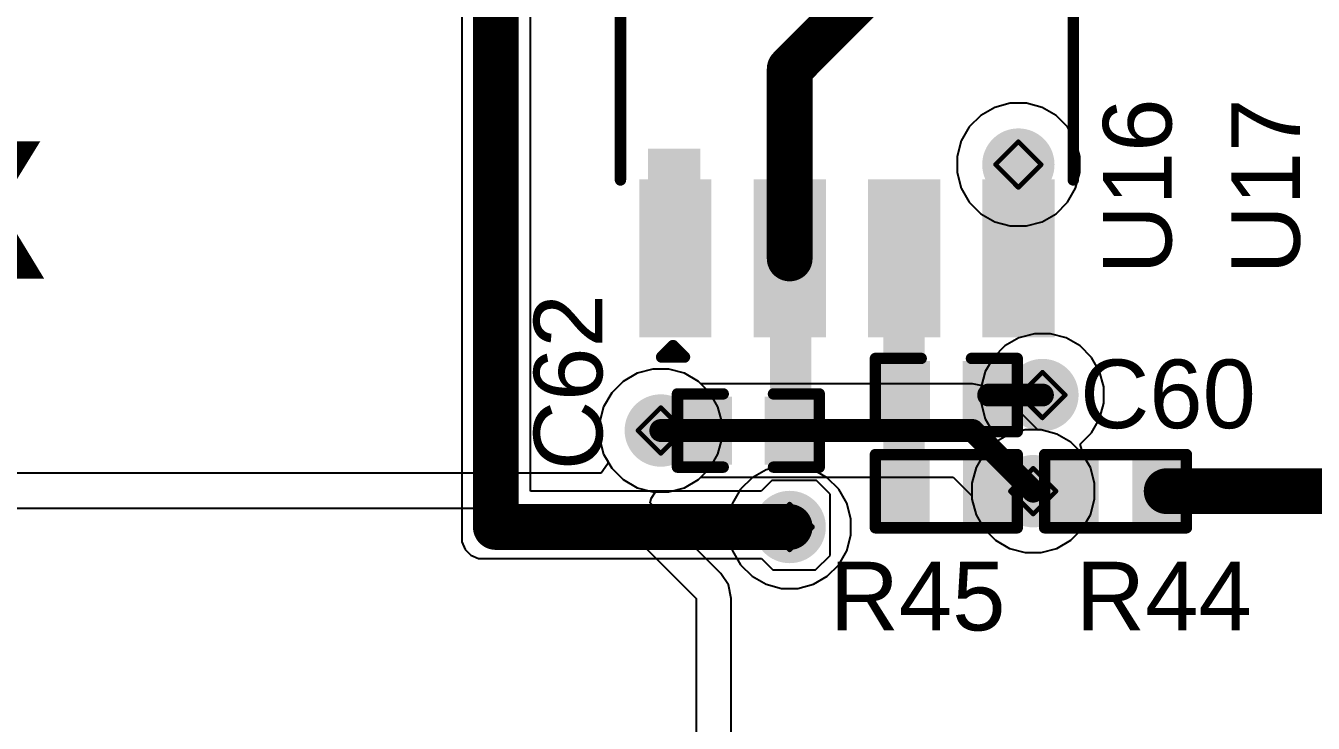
# Model space of a CAD drawing. Header units: inches. Extents: x -17.5 to 14.7, y -6.2 to 5.9.
# Drawn here: x 0.448 to 1.011, y 1.119 to 1.424 of the extents above; entities that cross this region are included whole.
import ezdxf

# ---------------------------------------------------------------- set-up
doc = ezdxf.new("R2010")
doc.units = ezdxf.units.IN
doc.header["$MEASUREMENT"] = 0
for name, color, linetype in [('Bottom Layer', 5, 'Continuous'), ('Bottom Solder', 6, 'Continuous'), ('Drill Drawing', 1, 'Continuous'), ('Ground Layer', 76, 'Continuous'), ('Power Layer', 16, 'Continuous'), ('Top Layer', 1, 'Continuous'), ('Top Overlay', 2, 'Continuous'), ('Top Paste', 8, 'Continuous'), ('Top Solder', 216, 'Continuous'), ('Via Holes', 16, 'Continuous')]:
    doc.layers.add(name, color=color, linetype=linetype)
doc.styles.add('Arial', font='', dxfattribs={"height": 0.2})
doc.styles.add('Arial_Bold', font='', dxfattribs={"height": 0.2})
doc.styles.get('Arial').set_extended_font_data('Arial')
doc.styles.get('Arial_Bold').set_extended_font_data('Arial', bold=True)

# ---------------------------------------------------------------- blocks, each defined once
blk = doc.blocks.new('SOIC_8_0_154___3_90___W______9')
at = {"layer": 'Top Layer'}
for points in [[(-0.13681, 0.06319), (-0.13681, 0.08681), (-0.07579, 0.08681), (-0.07579, 0.06319)], [(0.07579, 0.06319), (0.07579, 0.08681), (0.13681, 0.08681), (0.13681, 0.06319)], [(-0.13681, 0.01319), (-0.13681, 0.03681), (-0.07579, 0.03681), (-0.07579, 0.01319)], [(0.07579, 0.01319), (0.07579, 0.03681), (0.13681, 0.03681), (0.13681, 0.01319)], [(-0.13681, -0.03681), (-0.13681, -0.01319), (-0.07579, -0.01319), (-0.07579, -0.03681)], [(0.07579, -0.03681), (0.07579, -0.01319), (0.13681, -0.01319), (0.13681, -0.03681)], [(-0.13681, -0.08681), (-0.13681, -0.06319), (-0.07579, -0.06319), (-0.07579, -0.08681)], [(0.07579, -0.08681), (0.07579, -0.06319), (0.13681, -0.06319), (0.13681, -0.08681)]]:
    blk.add_hatch(color=1, dxfattribs=at).paths.add_polyline_path(points)
at = {"layer": 'Top Overlay'}
blk.add_hatch(color=2, dxfattribs=at).paths.add_polyline_path([(-0.07237, 0.06402), (-0.05837, 0.06402), (-0.05837, 0.08702), (-0.07237, 0.08702)])
at = {"layer": 'Top Paste'}
for points in [[(-0.13681, 0.06319), (-0.13681, 0.08681), (-0.07579, 0.08681), (-0.07579, 0.06319)], [(0.07579, 0.06319), (0.07579, 0.08681), (0.13681, 0.08681), (0.13681, 0.06319)], [(-0.13681, 0.01319), (-0.13681, 0.03681), (-0.07579, 0.03681), (-0.07579, 0.01319)], [(0.07579, 0.01319), (0.07579, 0.03681), (0.13681, 0.03681), (0.13681, 0.01319)], [(-0.13681, -0.03681), (-0.13681, -0.01319), (-0.07579, -0.01319), (-0.07579, -0.03681)], [(0.07579, -0.03681), (0.07579, -0.01319), (0.13681, -0.01319), (0.13681, -0.03681)], [(-0.13681, -0.08681), (-0.13681, -0.06319), (-0.07579, -0.06319), (-0.07579, -0.08681)], [(0.07579, -0.08681), (0.07579, -0.06319), (0.13681, -0.06319), (0.13681, -0.08681)]]:
    blk.add_hatch(color=8, dxfattribs=at).paths.add_polyline_path(points)
at = {"layer": 'Top Solder'}
for points in [[(-0.14081, 0.05919), (-0.14081, 0.09081), (-0.07179, 0.09081), (-0.07179, 0.05919)], [(0.07179, 0.05919), (0.07179, 0.09081), (0.14081, 0.09081), (0.14081, 0.05919)], [(-0.14081, 0.00919), (-0.14081, 0.04081), (-0.07179, 0.04081), (-0.07179, 0.00919)], [(0.07179, 0.00919), (0.07179, 0.04081), (0.14081, 0.04081), (0.14081, 0.00919)], [(-0.14081, -0.04081), (-0.14081, -0.00919), (-0.07179, -0.00919), (-0.07179, -0.04081)], [(0.07179, -0.04081), (0.07179, -0.00919), (0.14081, -0.00919), (0.14081, -0.04081)], [(-0.14081, -0.09081), (-0.14081, -0.05919), (-0.07179, -0.05919), (-0.07179, -0.09081)], [(0.07179, -0.09081), (0.07179, -0.05919), (0.14081, -0.05919), (0.14081, -0.09081)]]:
    blk.add_hatch(color=216, dxfattribs=at).paths.add_polyline_path(points)
at = {"layer": 'Top Overlay'}
for points in [[(-0.072, 0.099, 0.005, 0.005, 0), (0.071, 0.099, 0.005, 0.005, 0)], [(-0.14937, 0.081, 0.005, 0.005, 0), (-0.14937, 0.071, 0.005, 0.005, 0)], [(-0.14937, 0.081, 0.005, 0.005, 0), (-0.14437, 0.076, 0.005, 0.005, 0)], [(-0.14437, 0.076, 0.005, 0.005, 0), (-0.14937, 0.071, 0.005, 0.005, 0)], [(-0.072, -0.099, 0.005, 0.005, 0), (0.071, -0.099, 0.005, 0.005, 0)]]:
    blk.add_lwpolyline(points, format="xyseb", dxfattribs=at)
for points in [[(-0.07325, 0.099, 0.0025, 0.0025, 1), (-0.07075, 0.099, 0.0025, 0.0025, 1)], [(0.06975, 0.099, 0.0025, 0.0025, 1), (0.07225, 0.099, 0.0025, 0.0025, 1)], [(-0.15062, 0.081, 0.0025, 0.0025, 1), (-0.14812, 0.081, 0.0025, 0.0025, 1)], [(-0.15062, 0.081, 0.0025, 0.0025, 1), (-0.14812, 0.081, 0.0025, 0.0025, 1)], [(-0.15062, 0.071, 0.0025, 0.0025, 1), (-0.14812, 0.071, 0.0025, 0.0025, 1)], [(-0.15062, 0.071, 0.0025, 0.0025, 1), (-0.14812, 0.071, 0.0025, 0.0025, 1)], [(-0.14562, 0.076, 0.0025, 0.0025, 1), (-0.14312, 0.076, 0.0025, 0.0025, 1)], [(-0.14562, 0.076, 0.0025, 0.0025, 1), (-0.14312, 0.076, 0.0025, 0.0025, 1)], [(-0.07325, -0.099, 0.0025, 0.0025, 1), (-0.07075, -0.099, 0.0025, 0.0025, 1)], [(0.06975, -0.099, 0.0025, 0.0025, 1), (0.07225, -0.099, 0.0025, 0.0025, 1)]]:
    blk.add_lwpolyline(points, format="xyseb", close=True, dxfattribs=at)
blk = doc.blocks.new('R___0402_30')
at = {"layer": 'Top Layer'}
for points in [[(-0.0275, -0.0125), (-0.0275, 0.0125), (-0.0095, 0.0125), (-0.0095, -0.0125)], [(0.0095, -0.0125), (0.0095, 0.0125), (0.0275, 0.0125), (0.0275, -0.0125)]]:
    blk.add_hatch(color=1, dxfattribs=at).paths.add_polyline_path(points)
at = {"layer": 'Top Paste'}
for points in [[(-0.0275, -0.0125), (-0.0275, 0.0125), (-0.0095, 0.0125), (-0.0095, -0.0125)], [(0.0095, -0.0125), (0.0095, 0.0125), (0.0275, 0.0125), (0.0275, -0.0125)]]:
    blk.add_hatch(color=8, dxfattribs=at).paths.add_polyline_path(points)
at = {"layer": 'Top Solder'}
for points in [[(-0.02967, -0.01467), (-0.02967, 0.01467), (-0.00733, 0.01467), (-0.00733, -0.01467)], [(0.00733, -0.01467), (0.00733, 0.01467), (0.02967, 0.01467), (0.02967, -0.01467)]]:
    blk.add_hatch(color=216, dxfattribs=at).paths.add_polyline_path(points)
at = {"layer": 'Top Overlay'}
for points in [[(-0.031, 0.016, 0.005, 0.005, 0), (-0.031, -0.016, 0.005, 0.005, 0)], [(0.031, 0.016, 0.005, 0.005, 0), (-0.031, 0.016, 0.005, 0.005, 0)], [(0.031, 0.016, 0.005, 0.005, 0), (0.031, -0.016, 0.005, 0.005, 0)], [(0.031, -0.016, 0.005, 0.005, 0), (-0.031, -0.016, 0.005, 0.005, 0)], [(0.032, -0.017, 0.000127, 0.000127, 0), (-0.032, -0.017, 0.000127, 0.000127, 0)]]:
    blk.add_lwpolyline(points, format="xyseb", dxfattribs=at)
for points in [[(-0.03225, 0.016, 0.0025, 0.0025, 1), (-0.02975, 0.016, 0.0025, 0.0025, 1)], [(-0.03225, 0.016, 0.0025, 0.0025, 1), (-0.02975, 0.016, 0.0025, 0.0025, 1)], [(0.02975, 0.016, 0.0025, 0.0025, 1), (0.03225, 0.016, 0.0025, 0.0025, 1)], [(0.02975, 0.016, 0.0025, 0.0025, 1), (0.03225, 0.016, 0.0025, 0.0025, 1)], [(-0.03225, -0.016, 0.0025, 0.0025, 1), (-0.02975, -0.016, 0.0025, 0.0025, 1)], [(-0.03225, -0.016, 0.0025, 0.0025, 1), (-0.02975, -0.016, 0.0025, 0.0025, 1)], [(0.02975, -0.016, 0.0025, 0.0025, 1), (0.03225, -0.016, 0.0025, 0.0025, 1)], [(0.02975, -0.016, 0.0025, 0.0025, 1), (0.03225, -0.016, 0.0025, 0.0025, 1)], [(-0.03203, -0.017, 0.0000635, 0.0000635, 1), (-0.03197, -0.017, 0.0000635, 0.0000635, 1)], [(0.03197, -0.017, 0.0000635, 0.0000635, 1), (0.03203, -0.017, 0.0000635, 0.0000635, 1)]]:
    blk.add_lwpolyline(points, format="xyseb", close=True, dxfattribs=at)
blk = doc.blocks.new('R___0402_31')
at = {"layer": 'Top Layer'}
for points in [[(-0.0275, -0.0125), (-0.0275, 0.0125), (-0.0095, 0.0125), (-0.0095, -0.0125)], [(0.0095, -0.0125), (0.0095, 0.0125), (0.0275, 0.0125), (0.0275, -0.0125)]]:
    blk.add_hatch(color=1, dxfattribs=at).paths.add_polyline_path(points)
at = {"layer": 'Top Paste'}
for points in [[(-0.0275, -0.0125), (-0.0275, 0.0125), (-0.0095, 0.0125), (-0.0095, -0.0125)], [(0.0095, -0.0125), (0.0095, 0.0125), (0.0275, 0.0125), (0.0275, -0.0125)]]:
    blk.add_hatch(color=8, dxfattribs=at).paths.add_polyline_path(points)
at = {"layer": 'Top Solder'}
for points in [[(-0.02967, -0.01467), (-0.02967, 0.01467), (-0.00733, 0.01467), (-0.00733, -0.01467)], [(0.00733, -0.01467), (0.00733, 0.01467), (0.02967, 0.01467), (0.02967, -0.01467)]]:
    blk.add_hatch(color=216, dxfattribs=at).paths.add_polyline_path(points)
at = {"layer": 'Top Overlay'}
for points in [[(-0.031, 0.016, 0.005, 0.005, 0), (-0.031, -0.016, 0.005, 0.005, 0)], [(0.031, 0.016, 0.005, 0.005, 0), (-0.031, 0.016, 0.005, 0.005, 0)], [(0.031, 0.016, 0.005, 0.005, 0), (0.031, -0.016, 0.005, 0.005, 0)], [(0.031, -0.016, 0.005, 0.005, 0), (-0.031, -0.016, 0.005, 0.005, 0)], [(0.032, -0.017, 0.000127, 0.000127, 0), (-0.032, -0.017, 0.000127, 0.000127, 0)]]:
    blk.add_lwpolyline(points, format="xyseb", dxfattribs=at)
for points in [[(-0.03225, 0.016, 0.0025, 0.0025, 1), (-0.02975, 0.016, 0.0025, 0.0025, 1)], [(-0.03225, 0.016, 0.0025, 0.0025, 1), (-0.02975, 0.016, 0.0025, 0.0025, 1)], [(0.02975, 0.016, 0.0025, 0.0025, 1), (0.03225, 0.016, 0.0025, 0.0025, 1)], [(0.02975, 0.016, 0.0025, 0.0025, 1), (0.03225, 0.016, 0.0025, 0.0025, 1)], [(-0.03225, -0.016, 0.0025, 0.0025, 1), (-0.02975, -0.016, 0.0025, 0.0025, 1)], [(-0.03225, -0.016, 0.0025, 0.0025, 1), (-0.02975, -0.016, 0.0025, 0.0025, 1)], [(0.02975, -0.016, 0.0025, 0.0025, 1), (0.03225, -0.016, 0.0025, 0.0025, 1)], [(0.02975, -0.016, 0.0025, 0.0025, 1), (0.03225, -0.016, 0.0025, 0.0025, 1)], [(-0.03203, -0.017, 0.0000635, 0.0000635, 1), (-0.03197, -0.017, 0.0000635, 0.0000635, 1)], [(0.03197, -0.017, 0.0000635, 0.0000635, 1), (0.03203, -0.017, 0.0000635, 0.0000635, 1)]]:
    blk.add_lwpolyline(points, format="xyseb", close=True, dxfattribs=at)
blk = doc.blocks.new('C___0402_56')
at = {"layer": 'Top Layer'}
for points in [[(-0.0275, -0.0125), (-0.0275, 0.0125), (-0.0095, 0.0125), (-0.0095, -0.0125)], [(0.0095, -0.0125), (0.0095, 0.0125), (0.0275, 0.0125), (0.0275, -0.0125)]]:
    blk.add_hatch(color=1, dxfattribs=at).paths.add_polyline_path(points)
at = {"layer": 'Top Paste'}
for points in [[(-0.0275, -0.0125), (-0.0275, 0.0125), (-0.0095, 0.0125), (-0.0095, -0.0125)], [(0.0095, -0.0125), (0.0095, 0.0125), (0.0275, 0.0125), (0.0275, -0.0125)]]:
    blk.add_hatch(color=8, dxfattribs=at).paths.add_polyline_path(points)
at = {"layer": 'Top Solder'}
for points in [[(-0.02986, -0.01486), (-0.02986, 0.01486), (-0.00714, 0.01486), (-0.00714, -0.01486)], [(0.00714, -0.01486), (0.00714, 0.01486), (0.02986, 0.01486), (0.02986, -0.01486)]]:
    blk.add_hatch(color=216, dxfattribs=at).paths.add_polyline_path(points)
at = {"layer": 'Top Overlay'}
for points in [[(-0.031, 0.016, 0.005, 0.005, 0), (-0.011, 0.016, 0.005, 0.005, 0)], [(-0.031, -0.016, 0.005, 0.005, 0), (-0.031, 0.016, 0.005, 0.005, 0)], [(0.011, 0.016, 0.005, 0.005, 0), (0.031, 0.016, 0.005, 0.005, 0)], [(0.031, -0.016, 0.005, 0.005, 0), (0.031, 0.016, 0.005, 0.005, 0)], [(-0.031, -0.016, 0.005, 0.005, 0), (-0.011, -0.016, 0.005, 0.005, 0)], [(0.011, -0.016, 0.005, 0.005, 0), (0.031, -0.016, 0.005, 0.005, 0)]]:
    blk.add_lwpolyline(points, format="xyseb", dxfattribs=at)
for points in [[(-0.03225, 0.016, 0.0025, 0.0025, 1), (-0.02975, 0.016, 0.0025, 0.0025, 1)], [(-0.03225, 0.016, 0.0025, 0.0025, 1), (-0.02975, 0.016, 0.0025, 0.0025, 1)], [(-0.01225, 0.016, 0.0025, 0.0025, 1), (-0.00975, 0.016, 0.0025, 0.0025, 1)], [(0.00975, 0.016, 0.0025, 0.0025, 1), (0.01225, 0.016, 0.0025, 0.0025, 1)], [(0.02975, 0.016, 0.0025, 0.0025, 1), (0.03225, 0.016, 0.0025, 0.0025, 1)], [(0.02975, 0.016, 0.0025, 0.0025, 1), (0.03225, 0.016, 0.0025, 0.0025, 1)], [(-0.03225, -0.016, 0.0025, 0.0025, 1), (-0.02975, -0.016, 0.0025, 0.0025, 1)], [(-0.03225, -0.016, 0.0025, 0.0025, 1), (-0.02975, -0.016, 0.0025, 0.0025, 1)], [(-0.01225, -0.016, 0.0025, 0.0025, 1), (-0.00975, -0.016, 0.0025, 0.0025, 1)], [(0.00975, -0.016, 0.0025, 0.0025, 1), (0.01225, -0.016, 0.0025, 0.0025, 1)], [(0.02975, -0.016, 0.0025, 0.0025, 1), (0.03225, -0.016, 0.0025, 0.0025, 1)], [(0.02975, -0.016, 0.0025, 0.0025, 1), (0.03225, -0.016, 0.0025, 0.0025, 1)]]:
    blk.add_lwpolyline(points, format="xyseb", close=True, dxfattribs=at)
blk = doc.blocks.new('C___0402_58')
at = {"layer": 'Top Layer'}
for points in [[(-0.0275, -0.0125), (-0.0275, 0.0125), (-0.0095, 0.0125), (-0.0095, -0.0125)], [(0.0095, -0.0125), (0.0095, 0.0125), (0.0275, 0.0125), (0.0275, -0.0125)]]:
    blk.add_hatch(color=1, dxfattribs=at).paths.add_polyline_path(points)
at = {"layer": 'Top Paste'}
for points in [[(-0.0275, -0.0125), (-0.0275, 0.0125), (-0.0095, 0.0125), (-0.0095, -0.0125)], [(0.0095, -0.0125), (0.0095, 0.0125), (0.0275, 0.0125), (0.0275, -0.0125)]]:
    blk.add_hatch(color=8, dxfattribs=at).paths.add_polyline_path(points)
at = {"layer": 'Top Solder'}
for points in [[(-0.02986, -0.01486), (-0.02986, 0.01486), (-0.00714, 0.01486), (-0.00714, -0.01486)], [(0.00714, -0.01486), (0.00714, 0.01486), (0.02986, 0.01486), (0.02986, -0.01486)]]:
    blk.add_hatch(color=216, dxfattribs=at).paths.add_polyline_path(points)
at = {"layer": 'Top Overlay'}
for points in [[(-0.011, 0.016, 0.005, 0.005, 0), (-0.031, 0.016, 0.005, 0.005, 0)], [(-0.031, 0.016, 0.005, 0.005, 0), (-0.031, -0.016, 0.005, 0.005, 0)], [(0.031, 0.016, 0.005, 0.005, 0), (0.011, 0.016, 0.005, 0.005, 0)], [(0.031, 0.016, 0.005, 0.005, 0), (0.031, -0.016, 0.005, 0.005, 0)], [(-0.011, -0.016, 0.005, 0.005, 0), (-0.031, -0.016, 0.005, 0.005, 0)], [(0.031, -0.016, 0.005, 0.005, 0), (0.011, -0.016, 0.005, 0.005, 0)]]:
    blk.add_lwpolyline(points, format="xyseb", dxfattribs=at)
for points in [[(-0.03225, 0.016, 0.0025, 0.0025, 1), (-0.02975, 0.016, 0.0025, 0.0025, 1)], [(-0.03225, 0.016, 0.0025, 0.0025, 1), (-0.02975, 0.016, 0.0025, 0.0025, 1)], [(-0.01225, 0.016, 0.0025, 0.0025, 1), (-0.00975, 0.016, 0.0025, 0.0025, 1)], [(0.00975, 0.016, 0.0025, 0.0025, 1), (0.01225, 0.016, 0.0025, 0.0025, 1)], [(0.02975, 0.016, 0.0025, 0.0025, 1), (0.03225, 0.016, 0.0025, 0.0025, 1)], [(0.02975, 0.016, 0.0025, 0.0025, 1), (0.03225, 0.016, 0.0025, 0.0025, 1)], [(-0.03225, -0.016, 0.0025, 0.0025, 1), (-0.02975, -0.016, 0.0025, 0.0025, 1)], [(-0.03225, -0.016, 0.0025, 0.0025, 1), (-0.02975, -0.016, 0.0025, 0.0025, 1)], [(-0.01225, -0.016, 0.0025, 0.0025, 1), (-0.00975, -0.016, 0.0025, 0.0025, 1)], [(0.00975, -0.016, 0.0025, 0.0025, 1), (0.01225, -0.016, 0.0025, 0.0025, 1)], [(0.02975, -0.016, 0.0025, 0.0025, 1), (0.03225, -0.016, 0.0025, 0.0025, 1)], [(0.02975, -0.016, 0.0025, 0.0025, 1), (0.03225, -0.016, 0.0025, 0.0025, 1)]]:
    blk.add_lwpolyline(points, format="xyseb", close=True, dxfattribs=at)

msp = doc.modelspace()

# ---------------------------------------------------------------- hatches: boundary and pattern name
at = {"layer": 'Bottom Layer'}
h = msp.add_hatch(color=5, dxfattribs=at)
edge = h.paths.add_edge_path()
edge.add_arc((0.88191, 1.36353), 0.01181, 0, 360)
h = msp.add_hatch(color=5, dxfattribs=at)
edge = h.paths.add_edge_path()
edge.add_arc((0.89244, 1.26284), 0.01181, 0, 360)
h = msp.add_hatch(color=5, dxfattribs=at)
edge = h.paths.add_edge_path()
edge.add_arc((0.72554, 1.24734), 0.01181, 0, 360)
h = msp.add_hatch(color=5, dxfattribs=at)
edge = h.paths.add_edge_path()
edge.add_arc((0.88841, 1.22084), 0.01181, 0, 360)
h = msp.add_hatch(color=5, dxfattribs=at)
edge = h.paths.add_edge_path()
edge.add_arc((0.78191, 1.20519), 0.01181, 0, 360)
at = {"layer": 'Bottom Solder'}
h = msp.add_hatch(color=6, dxfattribs=at)
edge = h.paths.add_edge_path()
edge.add_arc((0.88191, 1.36353), 0.01581, 0, 360)
h = msp.add_hatch(color=6, dxfattribs=at)
edge = h.paths.add_edge_path()
edge.add_arc((0.89244, 1.26284), 0.01581, 0, 360)
h = msp.add_hatch(color=6, dxfattribs=at)
edge = h.paths.add_edge_path()
edge.add_arc((0.72554, 1.24734), 0.01581, 0, 360)
h = msp.add_hatch(color=6, dxfattribs=at)
edge = h.paths.add_edge_path()
edge.add_arc((0.88841, 1.22084), 0.01581, 0, 360)
h = msp.add_hatch(color=6, dxfattribs=at)
edge = h.paths.add_edge_path()
edge.add_arc((0.78191, 1.20519), 0.01581, 0, 360)
at = {"layer": 'Ground Layer'}
h = msp.add_hatch(color=76, dxfattribs=at)
edge = h.paths.add_edge_path()
edge.add_arc((0.88191, 1.36353), 0.01181, 0, 360)
h = msp.add_hatch(color=76, dxfattribs=at)
edge = h.paths.add_edge_path()
edge.add_arc((0.89244, 1.26284), 0.01181, 0, 360)
h = msp.add_hatch(color=76, dxfattribs=at)
edge = h.paths.add_edge_path()
edge.add_arc((0.72554, 1.24734), 0.01181, 0, 360)
h = msp.add_hatch(color=76, dxfattribs=at)
edge = h.paths.add_edge_path()
edge.add_arc((0.88841, 1.22084), 0.01181, 0, 360)
h = msp.add_hatch(color=76, dxfattribs=at)
edge = h.paths.add_edge_path()
edge.add_arc((0.78191, 1.20519), 0.01181, 0, 360)
at = {"layer": 'Power Layer'}
h = msp.add_hatch(color=16, dxfattribs=at)
edge = h.paths.add_edge_path()
edge.add_arc((0.88191, 1.36353), 0.01181, 0, 360)
h = msp.add_hatch(color=16, dxfattribs=at)
edge = h.paths.add_edge_path()
edge.add_arc((0.89244, 1.26284), 0.01181, 0, 360)
h = msp.add_hatch(color=16, dxfattribs=at)
edge = h.paths.add_edge_path()
edge.add_arc((0.72554, 1.24734), 0.01181, 0, 360)
h = msp.add_hatch(color=16, dxfattribs=at)
edge = h.paths.add_edge_path()
edge.add_arc((0.88841, 1.22084), 0.01181, 0, 360)
h = msp.add_hatch(color=16, dxfattribs=at)
edge = h.paths.add_edge_path()
edge.add_arc((0.78191, 1.20519), 0.01181, 0, 360)
at = {"layer": 'Top Layer'}
h = msp.add_hatch(color=1, dxfattribs=at)
edge = h.paths.add_edge_path()
edge.add_arc((0.88191, 1.36353), 0.01181, 0, 360)
for points in [[(0.87011, 1.34), (0.89371, 1.34), (0.89371, 1.36353), (0.87011, 1.36353)], [(0.77334, 1.23488), (0.79134, 1.23488), (0.79134, 1.32251), (0.77334, 1.32251)], [(0.82291, 1.22084), (0.84091, 1.22084), (0.84091, 1.32251), (0.82291, 1.32251)], [(0.86891, 1.27464), (0.86891, 1.25104), (0.89244, 1.25104), (0.89244, 1.27464)], [(0.74534, 1.23554), (0.74534, 1.25915), (0.72554, 1.25915), (0.72554, 1.23554)], [(0.85991, 1.20834), (0.91491, 1.20834), (0.91491, 1.23334), (0.85991, 1.23334)]]:
    msp.add_hatch(color=1, dxfattribs=at).paths.add_polyline_path(points)
h = msp.add_hatch(color=1, dxfattribs=at)
edge = h.paths.add_edge_path()
edge.add_arc((0.89244, 1.26284), 0.01181, 0, 360)
h = msp.add_hatch(color=1, dxfattribs=at)
edge = h.paths.add_edge_path()
edge.add_arc((0.72554, 1.24734), 0.01181, 0, 360)
h = msp.add_hatch(color=1, dxfattribs=at)
edge = h.paths.add_edge_path()
edge.add_arc((0.88841, 1.22084), 0.01181, 0, 360)
h = msp.add_hatch(color=1, dxfattribs=at)
edge = h.paths.add_edge_path()
edge.add_arc((0.78191, 1.20519), 0.01181, 0, 360)
at = {"layer": 'Top Solder'}
h = msp.add_hatch(color=216, dxfattribs=at)
edge = h.paths.add_edge_path()
edge.add_arc((0.88191, 1.36353), 0.01581, 0, 360)
h = msp.add_hatch(color=216, dxfattribs=at)
edge = h.paths.add_edge_path()
edge.add_arc((0.89244, 1.26284), 0.01581, 0, 360)
h = msp.add_hatch(color=216, dxfattribs=at)
edge = h.paths.add_edge_path()
edge.add_arc((0.72554, 1.24734), 0.01581, 0, 360)
h = msp.add_hatch(color=216, dxfattribs=at)
edge = h.paths.add_edge_path()
edge.add_arc((0.88841, 1.22084), 0.01581, 0, 360)
h = msp.add_hatch(color=216, dxfattribs=at)
edge = h.paths.add_edge_path()
edge.add_arc((0.78191, 1.20519), 0.01581, 0, 360)
at = {"layer": 'Via Holes'}
h = msp.add_hatch(color=7, dxfattribs=at)
edge = h.paths.add_edge_path()
edge.add_arc((0.88191, 1.36353), 0.00591, 0, 360)
h = msp.add_hatch(color=7, dxfattribs=at)
edge = h.paths.add_edge_path()
edge.add_arc((0.89244, 1.26284), 0.00591, 0, 360)
h = msp.add_hatch(color=7, dxfattribs=at)
edge = h.paths.add_edge_path()
edge.add_arc((0.72554, 1.24734), 0.00591, 0, 360)
h = msp.add_hatch(color=7, dxfattribs=at)
edge = h.paths.add_edge_path()
edge.add_arc((0.88841, 1.22084), 0.00591, 0, 360)
h = msp.add_hatch(color=7, dxfattribs=at)
edge = h.paths.add_edge_path()
edge.add_arc((0.78191, 1.20519), 0.00591, 0, 360)

# ---------------------------------------------------------------- linework, layer by layer
at = {"layer": 'Bottom Layer'}
for p, q in [((0.72201, 1.27415), (0.71519, 1.27233)), ((0.72907, 1.27415), (0.72201, 1.27415)), ((0.73589, 1.27233), (0.72907, 1.27415)), ((0.70908, 1.2688), (0.70409, 1.2638)), ((0.71519, 1.27233), (0.70908, 1.2688)), ((0.742, 1.2688), (0.73589, 1.27233)), ((0.74306, 1.26773), (0.742, 1.2688)), ((0.8619, 1.26773), (0.74306, 1.26773)), ((0.86971, 1.26618), (0.8619, 1.26773)), ((0.70409, 1.2638), (0.70056, 1.25769)), ((0.87632, 1.26176), (0.86971, 1.26618)), ((0.89044, 1.24765), (0.87632, 1.26176)), ((0.70056, 1.25769), (0.69873, 1.25087)), ((0.69873, 1.25087), (0.69873, 1.24381)), ((0.89194, 1.24765), (0.89044, 1.24765)), ((0.89876, 1.24582), (0.89194, 1.24765)), ((0.90487, 1.24229), (0.89876, 1.24582)), ((0.69873, 1.24381), (0.70056, 1.23699)), ((0.90986, 1.2373), (0.90487, 1.24229)), ((0.70056, 1.23699), (0.70409, 1.23088)), ((0.91339, 1.23118), (0.90986, 1.2373)), ((0.70409, 1.23088), (0.70908, 1.22589)), ((0.91522, 1.22437), (0.91339, 1.23118)), ((0.70908, 1.22589), (0.71519, 1.22236)), ((0.71519, 1.22236), (0.72201, 1.22053)), ((0.72907, 1.22053), (0.73589, 1.22236)), ((0.73589, 1.22236), (0.742, 1.22589)), ((0.742, 1.22589), (0.74306, 1.22695)), ((0.74306, 1.22695), (0.85346, 1.22695)), ((0.85346, 1.22695), (0.8616, 1.21881)), ((0.91522, 1.21731), (0.91522, 1.22437)), ((0.72201, 1.22053), (0.72907, 1.22053)), ((0.8616, 1.21881), (0.8616, 1.21731)), ((0.8616, 1.21731), (0.86342, 1.21049)), ((0.91339, 1.21049), (0.91522, 1.21731)), ((0.86342, 1.21049), (0.86695, 1.20437)), ((0.90986, 1.20437), (0.91339, 1.21049)), ((0.86695, 1.20437), (0.87195, 1.19938)), ((0.87195, 1.19938), (0.87806, 1.19585)), ((0.89876, 1.19585), (0.90487, 1.19938)), ((0.90487, 1.19938), (0.90986, 1.20437)), ((0.87806, 1.19585), (0.88488, 1.19402)), ((0.88488, 1.19402), (0.89194, 1.19402)), ((0.89194, 1.19402), (0.89876, 1.19585))]:
    msp.add_line(p, q, dxfattribs=at)
for points in [[(0.72554, 1.24734, 0.01, 0.01, 0), (0.8619, 1.24734, 0.01, 0.01, 0)], [(0.8619, 1.24734, 0.01, 0.01, 0), (0.88841, 1.22084, 0.01, 0.01, 0)]]:
    msp.add_lwpolyline(points, format="xyseb", dxfattribs=at)
for points in [[(0.72304, 1.24734, 0.005, 0.005, 1), (0.72804, 1.24734, 0.005, 0.005, 1)], [(0.8594, 1.24734, 0.005, 0.005, 1), (0.8644, 1.24734, 0.005, 0.005, 1)], [(0.8594, 1.24734, 0.005, 0.005, 1), (0.8644, 1.24734, 0.005, 0.005, 1)], [(0.88591, 1.22084, 0.005, 0.005, 1), (0.89091, 1.22084, 0.005, 0.005, 1)]]:
    msp.add_lwpolyline(points, format="xyseb", close=True, dxfattribs=at)
at = {"layer": 'Drill Drawing'}
for points in [[(0.87191, 1.36353, 0.002, 0.002, 0), (0.88191, 1.37353, 0.002, 0.002, 0)], [(0.88191, 1.37353, 0.002, 0.002, 0), (0.89191, 1.36353, 0.002, 0.002, 0)], [(0.87191, 1.36353, 0.002, 0.002, 0), (0.88191, 1.35353, 0.002, 0.002, 0)], [(0.88191, 1.35353, 0.002, 0.002, 0), (0.89191, 1.36353, 0.002, 0.002, 0)], [(0.88244, 1.26284, 0.002, 0.002, 0), (0.89244, 1.27284, 0.002, 0.002, 0)], [(0.89244, 1.27284, 0.002, 0.002, 0), (0.90244, 1.26284, 0.002, 0.002, 0)], [(0.88244, 1.26284, 0.002, 0.002, 0), (0.89244, 1.25284, 0.002, 0.002, 0)], [(0.89244, 1.25284, 0.002, 0.002, 0), (0.90244, 1.26284, 0.002, 0.002, 0)], [(0.71554, 1.24734, 0.002, 0.002, 0), (0.72554, 1.25734, 0.002, 0.002, 0)], [(0.72554, 1.25734, 0.002, 0.002, 0), (0.73554, 1.24734, 0.002, 0.002, 0)], [(0.71554, 1.24734, 0.002, 0.002, 0), (0.72554, 1.23734, 0.002, 0.002, 0)], [(0.72554, 1.23734, 0.002, 0.002, 0), (0.73554, 1.24734, 0.002, 0.002, 0)], [(0.87841, 1.22084, 0.002, 0.002, 0), (0.88841, 1.23084, 0.002, 0.002, 0)], [(0.88841, 1.23084, 0.002, 0.002, 0), (0.89841, 1.22084, 0.002, 0.002, 0)], [(0.87841, 1.22084, 0.002, 0.002, 0), (0.88841, 1.21084, 0.002, 0.002, 0)], [(0.88841, 1.21084, 0.002, 0.002, 0), (0.89841, 1.22084, 0.002, 0.002, 0)], [(0.77191, 1.20519, 0.002, 0.002, 0), (0.78191, 1.21519, 0.002, 0.002, 0)], [(0.78191, 1.21519, 0.002, 0.002, 0), (0.79191, 1.20519, 0.002, 0.002, 0)], [(0.77191, 1.20519, 0.002, 0.002, 0), (0.78191, 1.19519, 0.002, 0.002, 0)], [(0.78191, 1.19519, 0.002, 0.002, 0), (0.79191, 1.20519, 0.002, 0.002, 0)]]:
    msp.add_lwpolyline(points, format="xyseb", dxfattribs=at)
for points in [[(0.88141, 1.37353, 0.001, 0.001, 1), (0.88241, 1.37353, 0.001, 0.001, 1)], [(0.88141, 1.37353, 0.001, 0.001, 1), (0.88241, 1.37353, 0.001, 0.001, 1)], [(0.87141, 1.36353, 0.001, 0.001, 1), (0.87241, 1.36353, 0.001, 0.001, 1)], [(0.87141, 1.36353, 0.001, 0.001, 1), (0.87241, 1.36353, 0.001, 0.001, 1)], [(0.89141, 1.36353, 0.001, 0.001, 1), (0.89241, 1.36353, 0.001, 0.001, 1)], [(0.89141, 1.36353, 0.001, 0.001, 1), (0.89241, 1.36353, 0.001, 0.001, 1)], [(0.88141, 1.35353, 0.001, 0.001, 1), (0.88241, 1.35353, 0.001, 0.001, 1)], [(0.88141, 1.35353, 0.001, 0.001, 1), (0.88241, 1.35353, 0.001, 0.001, 1)], [(0.89194, 1.27284, 0.001, 0.001, 1), (0.89294, 1.27284, 0.001, 0.001, 1)], [(0.89194, 1.27284, 0.001, 0.001, 1), (0.89294, 1.27284, 0.001, 0.001, 1)], [(0.88194, 1.26284, 0.001, 0.001, 1), (0.88294, 1.26284, 0.001, 0.001, 1)], [(0.88194, 1.26284, 0.001, 0.001, 1), (0.88294, 1.26284, 0.001, 0.001, 1)], [(0.90194, 1.26284, 0.001, 0.001, 1), (0.90294, 1.26284, 0.001, 0.001, 1)], [(0.90194, 1.26284, 0.001, 0.001, 1), (0.90294, 1.26284, 0.001, 0.001, 1)], [(0.72504, 1.25734, 0.001, 0.001, 1), (0.72604, 1.25734, 0.001, 0.001, 1)], [(0.72504, 1.25734, 0.001, 0.001, 1), (0.72604, 1.25734, 0.001, 0.001, 1)], [(0.89194, 1.25284, 0.001, 0.001, 1), (0.89294, 1.25284, 0.001, 0.001, 1)], [(0.89194, 1.25284, 0.001, 0.001, 1), (0.89294, 1.25284, 0.001, 0.001, 1)], [(0.71504, 1.24734, 0.001, 0.001, 1), (0.71604, 1.24734, 0.001, 0.001, 1)], [(0.71504, 1.24734, 0.001, 0.001, 1), (0.71604, 1.24734, 0.001, 0.001, 1)], [(0.73504, 1.24734, 0.001, 0.001, 1), (0.73604, 1.24734, 0.001, 0.001, 1)], [(0.73504, 1.24734, 0.001, 0.001, 1), (0.73604, 1.24734, 0.001, 0.001, 1)], [(0.72504, 1.23734, 0.001, 0.001, 1), (0.72604, 1.23734, 0.001, 0.001, 1)], [(0.72504, 1.23734, 0.001, 0.001, 1), (0.72604, 1.23734, 0.001, 0.001, 1)], [(0.88791, 1.23084, 0.001, 0.001, 1), (0.88891, 1.23084, 0.001, 0.001, 1)], [(0.88791, 1.23084, 0.001, 0.001, 1), (0.88891, 1.23084, 0.001, 0.001, 1)], [(0.87791, 1.22084, 0.001, 0.001, 1), (0.87891, 1.22084, 0.001, 0.001, 1)], [(0.87791, 1.22084, 0.001, 0.001, 1), (0.87891, 1.22084, 0.001, 0.001, 1)], [(0.89791, 1.22084, 0.001, 0.001, 1), (0.89891, 1.22084, 0.001, 0.001, 1)], [(0.89791, 1.22084, 0.001, 0.001, 1), (0.89891, 1.22084, 0.001, 0.001, 1)], [(0.78141, 1.21519, 0.001, 0.001, 1), (0.78241, 1.21519, 0.001, 0.001, 1)], [(0.78141, 1.21519, 0.001, 0.001, 1), (0.78241, 1.21519, 0.001, 0.001, 1)], [(0.88791, 1.21084, 0.001, 0.001, 1), (0.88891, 1.21084, 0.001, 0.001, 1)], [(0.88791, 1.21084, 0.001, 0.001, 1), (0.88891, 1.21084, 0.001, 0.001, 1)], [(0.77141, 1.20519, 0.001, 0.001, 1), (0.77241, 1.20519, 0.001, 0.001, 1)], [(0.77141, 1.20519, 0.001, 0.001, 1), (0.77241, 1.20519, 0.001, 0.001, 1)], [(0.79141, 1.20519, 0.001, 0.001, 1), (0.79241, 1.20519, 0.001, 0.001, 1)], [(0.79141, 1.20519, 0.001, 0.001, 1), (0.79241, 1.20519, 0.001, 0.001, 1)], [(0.78141, 1.19519, 0.001, 0.001, 1), (0.78241, 1.19519, 0.001, 0.001, 1)], [(0.78141, 1.19519, 0.001, 0.001, 1), (0.78241, 1.19519, 0.001, 0.001, 1)]]:
    msp.add_lwpolyline(points, format="xyseb", close=True, dxfattribs=at)
at = {"layer": 'Ground Layer'}
for p, q in [((0.72201, 1.27415), (0.71519, 1.27233)), ((0.72907, 1.27415), (0.72201, 1.27415)), ((0.73589, 1.27233), (0.72907, 1.27415)), ((0.70908, 1.2688), (0.70409, 1.2638)), ((0.71519, 1.27233), (0.70908, 1.2688)), ((0.742, 1.2688), (0.73589, 1.27233)), ((0.74699, 1.2638), (0.742, 1.2688)), ((0.70409, 1.2638), (0.70056, 1.25769)), ((0.75052, 1.25769), (0.74699, 1.2638)), ((0.70056, 1.25769), (0.69873, 1.25087)), ((0.75235, 1.25087), (0.75052, 1.25769)), ((0.69873, 1.25087), (0.69873, 1.24381)), ((0.75235, 1.24381), (0.75235, 1.25087)), ((0.87806, 1.24582), (0.87195, 1.24229)), ((0.88488, 1.24765), (0.87806, 1.24582)), ((0.89194, 1.24765), (0.88488, 1.24765)), ((0.89876, 1.24582), (0.89194, 1.24765)), ((0.90487, 1.24229), (0.89876, 1.24582)), ((0.69873, 1.24381), (0.70056, 1.23699)), ((0.75052, 1.23699), (0.75235, 1.24381)), ((0.87195, 1.24229), (0.86695, 1.2373)), ((0.90986, 1.2373), (0.90487, 1.24229)), ((0.70056, 1.23699), (0.70409, 1.23088)), ((0.74699, 1.23088), (0.75052, 1.23699)), ((0.86695, 1.2373), (0.86342, 1.23118)), ((0.91339, 1.23118), (0.90986, 1.2373)), ((0.70409, 1.23088), (0.70908, 1.22589)), ((0.742, 1.22589), (0.74699, 1.23088)), ((0.86342, 1.23118), (0.8616, 1.22437)), ((0.91522, 1.22437), (0.91339, 1.23118)), ((0.70908, 1.22589), (0.71519, 1.22236)), ((0.71519, 1.22236), (0.72201, 1.22053)), ((0.72907, 1.22053), (0.73589, 1.22236)), ((0.73589, 1.22236), (0.742, 1.22589)), ((0.8616, 1.22437), (0.8616, 1.21731)), ((0.91522, 1.21731), (0.91522, 1.22437)), ((0.72201, 1.22053), (0.72907, 1.22053)), ((0.8616, 1.21731), (0.86342, 1.21049)), ((0.91339, 1.21049), (0.91522, 1.21731)), ((0.86342, 1.21049), (0.86695, 1.20437)), ((0.90986, 1.20437), (0.91339, 1.21049)), ((0.86695, 1.20437), (0.87195, 1.19938)), ((0.87195, 1.19938), (0.87806, 1.19585)), ((0.89876, 1.19585), (0.90487, 1.19938)), ((0.90487, 1.19938), (0.90986, 1.20437)), ((0.87806, 1.19585), (0.88488, 1.19402)), ((0.88488, 1.19402), (0.89194, 1.19402)), ((0.89194, 1.19402), (0.89876, 1.19585))]:
    msp.add_line(p, q, dxfattribs=at)
at = {"layer": 'Power Layer'}
for p, q in [((0.87156, 1.38852), (0.86545, 1.38499)), ((0.87838, 1.39034), (0.87156, 1.38852)), ((0.88544, 1.39034), (0.87838, 1.39034)), ((0.89226, 1.38852), (0.88544, 1.39034)), ((0.89837, 1.38499), (0.89226, 1.38852)), ((0.86045, 1.38), (0.85692, 1.37388)), ((0.86545, 1.38499), (0.86045, 1.38)), ((0.90336, 1.38), (0.89837, 1.38499)), ((0.90689, 1.37388), (0.90336, 1.38)), ((0.85692, 1.37388), (0.8551, 1.36706)), ((0.90872, 1.36706), (0.90689, 1.37388)), ((0.8551, 1.36706), (0.8551, 1.36)), ((0.90872, 1.36), (0.90872, 1.36706)), ((0.8551, 1.36), (0.85692, 1.35318)), ((0.90689, 1.35318), (0.90872, 1.36)), ((0.85692, 1.35318), (0.86045, 1.34707)), ((0.90336, 1.34707), (0.90689, 1.35318)), ((0.86045, 1.34707), (0.86545, 1.34208)), ((0.89837, 1.34208), (0.90336, 1.34707)), ((0.86545, 1.34208), (0.87156, 1.33855)), ((0.89226, 1.33855), (0.89837, 1.34208)), ((0.87156, 1.33855), (0.87838, 1.33672)), ((0.87838, 1.33672), (0.88544, 1.33672)), ((0.88544, 1.33672), (0.89226, 1.33855)), ((0.88891, 1.28965), (0.88209, 1.28783)), ((0.89597, 1.28965), (0.88891, 1.28965)), ((0.90279, 1.28783), (0.89597, 1.28965)), ((0.87598, 1.2843), (0.87099, 1.2793)), ((0.88209, 1.28783), (0.87598, 1.2843)), ((0.9089, 1.2843), (0.90279, 1.28783)), ((0.91389, 1.2793), (0.9089, 1.2843)), ((0.87099, 1.2793), (0.86746, 1.27319)), ((0.91742, 1.27319), (0.91389, 1.2793)), ((0.72201, 1.27415), (0.71519, 1.27233)), ((0.72907, 1.27415), (0.72201, 1.27415)), ((0.73589, 1.27233), (0.72907, 1.27415)), ((0.86746, 1.27319), (0.86563, 1.26637)), ((0.91925, 1.26637), (0.91742, 1.27319)), ((0.70908, 1.2688), (0.70409, 1.2638)), ((0.71519, 1.27233), (0.70908, 1.2688)), ((0.742, 1.2688), (0.73589, 1.27233)), ((0.74699, 1.2638), (0.742, 1.2688)), ((0.70409, 1.2638), (0.70056, 1.25769)), ((0.75052, 1.25769), (0.74699, 1.2638)), ((0.86563, 1.26637), (0.86563, 1.25931)), ((0.91925, 1.25931), (0.91925, 1.26637)), ((0.70056, 1.25769), (0.69873, 1.25087)), ((0.75235, 1.25087), (0.75052, 1.25769)), ((0.86563, 1.25931), (0.86746, 1.25249)), ((0.91742, 1.25249), (0.91925, 1.25931)), ((0.69873, 1.25087), (0.69873, 1.24381)), ((0.75235, 1.24381), (0.75235, 1.25087)), ((0.86746, 1.25249), (0.8705, 1.24723)), ((0.91389, 1.24638), (0.91742, 1.25249)), ((0.8705, 1.24723), (0.87195, 1.24229)), ((0.9089, 1.24139), (0.91389, 1.24638)), ((0.69873, 1.24381), (0.70056, 1.23699)), ((0.75052, 1.23699), (0.75235, 1.24381)), ((0.87195, 1.24229), (0.86695, 1.2373)), ((0.91035, 1.23645), (0.9089, 1.24139)), ((0.70056, 1.23699), (0.70247, 1.23368)), ((0.70247, 1.23368), (0.70228, 1.2327)), ((0.74699, 1.23088), (0.75052, 1.23699)), ((0.86695, 1.2373), (0.86342, 1.23118)), ((0.91339, 1.23118), (0.91035, 1.23645)), ((0.69952, 1.22878), (-0.03715, 1.22878)), ((0.70228, 1.2327), (0.69952, 1.22878)), ((0.742, 1.22589), (0.74699, 1.23088)), ((0.77156, 1.23017), (0.76545, 1.22664)), ((0.77838, 1.232), (0.77156, 1.23017)), ((0.78544, 1.232), (0.77838, 1.232)), ((0.79226, 1.23017), (0.78544, 1.232)), ((0.79837, 1.22664), (0.79226, 1.23017)), ((0.86342, 1.23118), (0.8616, 1.22437)), ((0.91522, 1.22437), (0.91339, 1.23118)), ((0.72907, 1.22053), (0.73589, 1.22236)), ((0.73589, 1.22236), (0.742, 1.22589)), ((0.76545, 1.22664), (0.76045, 1.22165)), ((0.80336, 1.22165), (0.79837, 1.22664)), ((0.8616, 1.22437), (0.8616, 1.21731)), ((0.91522, 1.21731), (0.91522, 1.22437)), ((0.7209, 1.21573), (0.72133, 1.21758)), ((0.72133, 1.21758), (0.72317, 1.22053)), ((0.72317, 1.22053), (0.72907, 1.22053)), ((0.76045, 1.22165), (0.75692, 1.21554)), ((0.80689, 1.21554), (0.80336, 1.22165)), ((0.8616, 1.21731), (0.86342, 1.21049)), ((0.91339, 1.21049), (0.91522, 1.21731)), ((-0.04349, 1.21349), (0.70151, 1.21349)), ((0.70151, 1.21349), (0.74098, 1.17402)), ((0.75179, 1.18484), (0.7209, 1.21573)), ((0.75692, 1.21554), (0.7551, 1.20872)), ((0.80872, 1.20872), (0.80689, 1.21554)), ((0.86342, 1.21049), (0.86695, 1.20437)), ((0.90986, 1.20437), (0.91339, 1.21049)), ((0.7551, 1.20872), (0.7551, 1.20166)), ((0.80872, 1.20166), (0.80872, 1.20872)), ((0.7551, 1.20166), (0.75692, 1.19484)), ((0.80689, 1.19484), (0.80872, 1.20166)), ((0.86695, 1.20437), (0.87195, 1.19938)), ((0.87195, 1.19938), (0.87806, 1.19585)), ((0.89876, 1.19585), (0.90487, 1.19938)), ((0.90487, 1.19938), (0.90986, 1.20437)), ((0.75692, 1.19484), (0.76045, 1.18872)), ((0.80336, 1.18872), (0.80689, 1.19484)), ((0.87806, 1.19585), (0.88488, 1.19402)), ((0.88488, 1.19402), (0.89194, 1.19402)), ((0.89194, 1.19402), (0.89876, 1.19585)), ((0.76045, 1.18872), (0.76545, 1.18373)), ((0.79837, 1.18373), (0.80336, 1.18872)), ((0.75511, 1.17988), (0.75179, 1.18484)), ((0.76545, 1.18373), (0.77156, 1.1802)), ((0.79226, 1.1802), (0.79837, 1.18373)), ((0.75627, 1.17402), (0.75511, 1.17988)), ((0.77156, 1.1802), (0.77838, 1.17838)), ((0.77838, 1.17838), (0.78544, 1.17838)), ((0.78544, 1.17838), (0.79226, 1.1802)), ((0.74098, 1.17402), (0.74098, -0.16056)), ((0.75627, -0.16056), (0.75627, 1.17402))]:
    msp.add_line(p, q, dxfattribs=at)
at = {"layer": 'Top Layer'}
for p, q in [((0.63861, 1.68547), (0.63861, 1.20047)), ((0.66861, 1.22084), (0.6686, 1.66647)), ((0.77404, 1.22547), (0.76941, 1.22084)), ((0.79361, 1.22547), (0.77404, 1.22547)), ((0.79961, 1.21947), (0.79361, 1.22547)), ((0.76941, 1.22084), (0.66861, 1.22084)), ((0.79961, 1.19281), (0.79961, 1.21947)), ((0.63861, 1.20047), (0.63861, 1.19868)), ((0.63861, 1.19868), (0.63998, 1.19537)), ((0.63998, 1.19537), (0.64251, 1.19284)), ((0.64251, 1.19284), (0.64582, 1.19147)), ((0.64582, 1.19147), (0.64761, 1.19147)), ((0.64761, 1.19147), (0.64761, 1.19147)), ((0.64761, 1.19147), (0.76961, 1.19147)), ((0.76961, 1.19147), (0.77461, 1.18647)), ((0.79327, 1.18647), (0.79961, 1.19281)), ((0.77461, 1.18647), (0.79327, 1.18647))]:
    msp.add_line(p, q, dxfattribs=at)
for points in [[(0.65341, 1.20519, 0.02, 0.02, 0), (0.65341, 1.68037, 0.02, 0.02, 0)], [(0.78191, 1.4053, 0.02, 0.02, 0), (0.83191, 1.4553, 0.02, 0.02, 0)], [(0.78191, 1.32251, 0.02, 0.02, 0), (0.78191, 1.4053, 0.02, 0.02, 0)], [(0.86891, 1.26284, 0.01, 0.01, 0), (0.89244, 1.26284, 0.01, 0.01, 0)], [(0.72554, 1.24734, 0.01, 0.01, 0), (0.74534, 1.24734, 0.01, 0.01, 0)], [(0.94675, 1.22084, 0.02, 0.02, 0), (1.07143, 1.22084, 0.02, 0.02, 0)], [(0.65341, 1.20519, 0.02, 0.02, 0), (0.78191, 1.20519, 0.02, 0.02, 0)]]:
    msp.add_lwpolyline(points, format="xyseb", dxfattribs=at)
for points in [[(0.77691, 1.4053, 0.01, 0.01, 1), (0.78691, 1.4053, 0.01, 0.01, 1)], [(0.77691, 1.4053, 0.01, 0.01, 1), (0.78691, 1.4053, 0.01, 0.01, 1)], [(0.77691, 1.32251, 0.01, 0.01, 1), (0.78691, 1.32251, 0.01, 0.01, 1)], [(0.86641, 1.26284, 0.005, 0.005, 1), (0.87141, 1.26284, 0.005, 0.005, 1)], [(0.88994, 1.26284, 0.005, 0.005, 1), (0.89494, 1.26284, 0.005, 0.005, 1)], [(0.72304, 1.24734, 0.005, 0.005, 1), (0.72804, 1.24734, 0.005, 0.005, 1)], [(0.74284, 1.24734, 0.005, 0.005, 1), (0.74784, 1.24734, 0.005, 0.005, 1)], [(0.94175, 1.22084, 0.01, 0.01, 1), (0.95175, 1.22084, 0.01, 0.01, 1)], [(0.64841, 1.20519, 0.01, 0.01, 1), (0.65841, 1.20519, 0.01, 0.01, 1)], [(0.64841, 1.20519, 0.01, 0.01, 1), (0.65841, 1.20519, 0.01, 0.01, 1)], [(0.77691, 1.20519, 0.01, 0.01, 1), (0.78691, 1.20519, 0.01, 0.01, 1)]]:
    msp.add_lwpolyline(points, format="xyseb", close=True, dxfattribs=at)
at = {"layer": 'Top Solder'}
for points in [[(0.65341, 1.20519, 0.02, 0.02, 0), (0.65341, 1.68037, 0.02, 0.02, 0)], [(0.65341, 1.20519, 0.02, 0.02, 0), (0.78191, 1.20519, 0.02, 0.02, 0)]]:
    msp.add_lwpolyline(points, format="xyseb", dxfattribs=at)
for points in [[(0.64841, 1.20519, 0.01, 0.01, 1), (0.65841, 1.20519, 0.01, 0.01, 1)], [(0.64841, 1.20519, 0.01, 0.01, 1), (0.65841, 1.20519, 0.01, 0.01, 1)], [(0.77691, 1.20519, 0.01, 0.01, 1), (0.78691, 1.20519, 0.01, 0.01, 1)]]:
    msp.add_lwpolyline(points, format="xyseb", close=True, dxfattribs=at)

# ---------------------------------------------------------------- block references
for name, p, rotation in [('SOIC_8_0_154___3_90___W______9', (0.80691, 1.42881), 90), ('C___0402_58', (0.85041, 1.26284), 180), ('R___0402_30', (0.85041, 1.22084), 180), ('R___0402_31', (0.92441, 1.22084), 180)]:
    msp.add_blockref(name, p, dxfattribs=dict(rotation=rotation))
msp.add_blockref('C___0402_56', (0.76384, 1.24734))

# ---------------------------------------------------------------- texts
at = {"layer": 'Top Overlay'}
for s, height, rotation, style, p in [('U16', 0.03, 90, 'Arial', (0.9489, 1.31553)), ('U17', 0.03, 90, 'Arial', (1.005, 1.31553)), ('RX', 0.06, 360, 'Arial_Bold', (0.34021, 1.31371)), ('C62', 0.03, 90, 'Arial', (0.7, 1.23001)), ('C60', 0.03, 360, 'Arial', (0.90892, 1.24835)), ('R45', 0.03, 360, 'Arial', (0.79942, 1.16)), ('R44', 0.03, 360, 'Arial', (0.90705, 1.16))]:
    msp.add_text(s, height=height, rotation=rotation, dxfattribs=dict(at, style=style)).set_placement(p)

doc.saveas('drawing.dxf')
